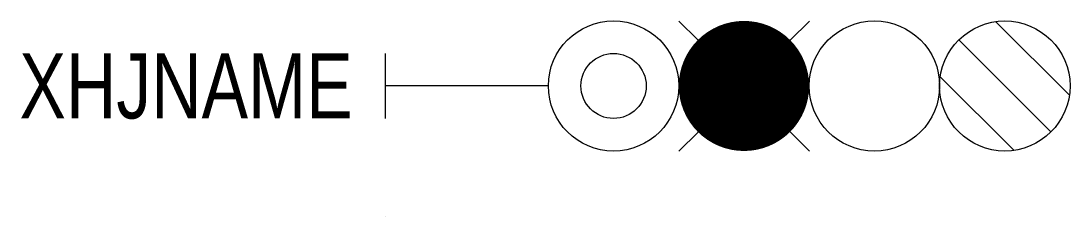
# Model space of a CAD drawing. Header units: millimetres. Extents: x -11.2 to 21, y 0 to 6.
import ezdxf
from ezdxf.enums import TextEntityAlignment as Align

# ---------------------------------------------------------------- set-up
doc = ezdxf.new("R2010")
doc.units = ezdxf.units.MM

msp = doc.modelspace()

# ---------------------------------------------------------------- linework, layer by layer
at = {"color": 1, "linetype": 'ByBlock', "ltscale": 3}
for p, q in [((9.005, 5.995), (9.586, 5.414)), ((12.419, 5.409), (13.005, 5.995)), ((9.005, 1.995), (9.591, 2.581)), ((12.414, 2.586), (13.005, 1.995))]:
    msp.add_line(p, q, dxfattribs=at)
at = {"color": 2}
for p, q in [((18.717, 5.98), (20.98, 3.717)), ((17.586, 5.414), (20.414, 2.586)), ((17.02, 4.283), (19.283, 2.02))]:
    msp.add_line(p, q, dxfattribs=at)
at = {"color": 7}
for p, q in [((0, 3), (0, 5)), ((5, 4), (0, 4))]:
    msp.add_line(p, q, dxfattribs=at)
msp.add_line((0, 0.001), (0, -0.001))
at = {"color": 1, "const_width": 2}
msp.add_lwpolyline([(12, 4, 1), (10, 4, 1)], format="xyb", close=True, dxfattribs=at)
at = {"color": 7}
for radius in [2, 1]:
    msp.add_circle((7, 4), radius, dxfattribs=at)
at = {"color": 3}
msp.add_circle((15, 4), 2, dxfattribs=at)
at = {"color": 2}
msp.add_circle((19, 4), 2, dxfattribs=at)

# ---------------------------------------------------------------- texts
at = {"width": 0.8}
msp.add_attdef('XHJNAME', text='X2', height=2, dxfattribs=at).set_placement((-1, 3), align=Align.RIGHT)

doc.saveas('drawing.dxf')
